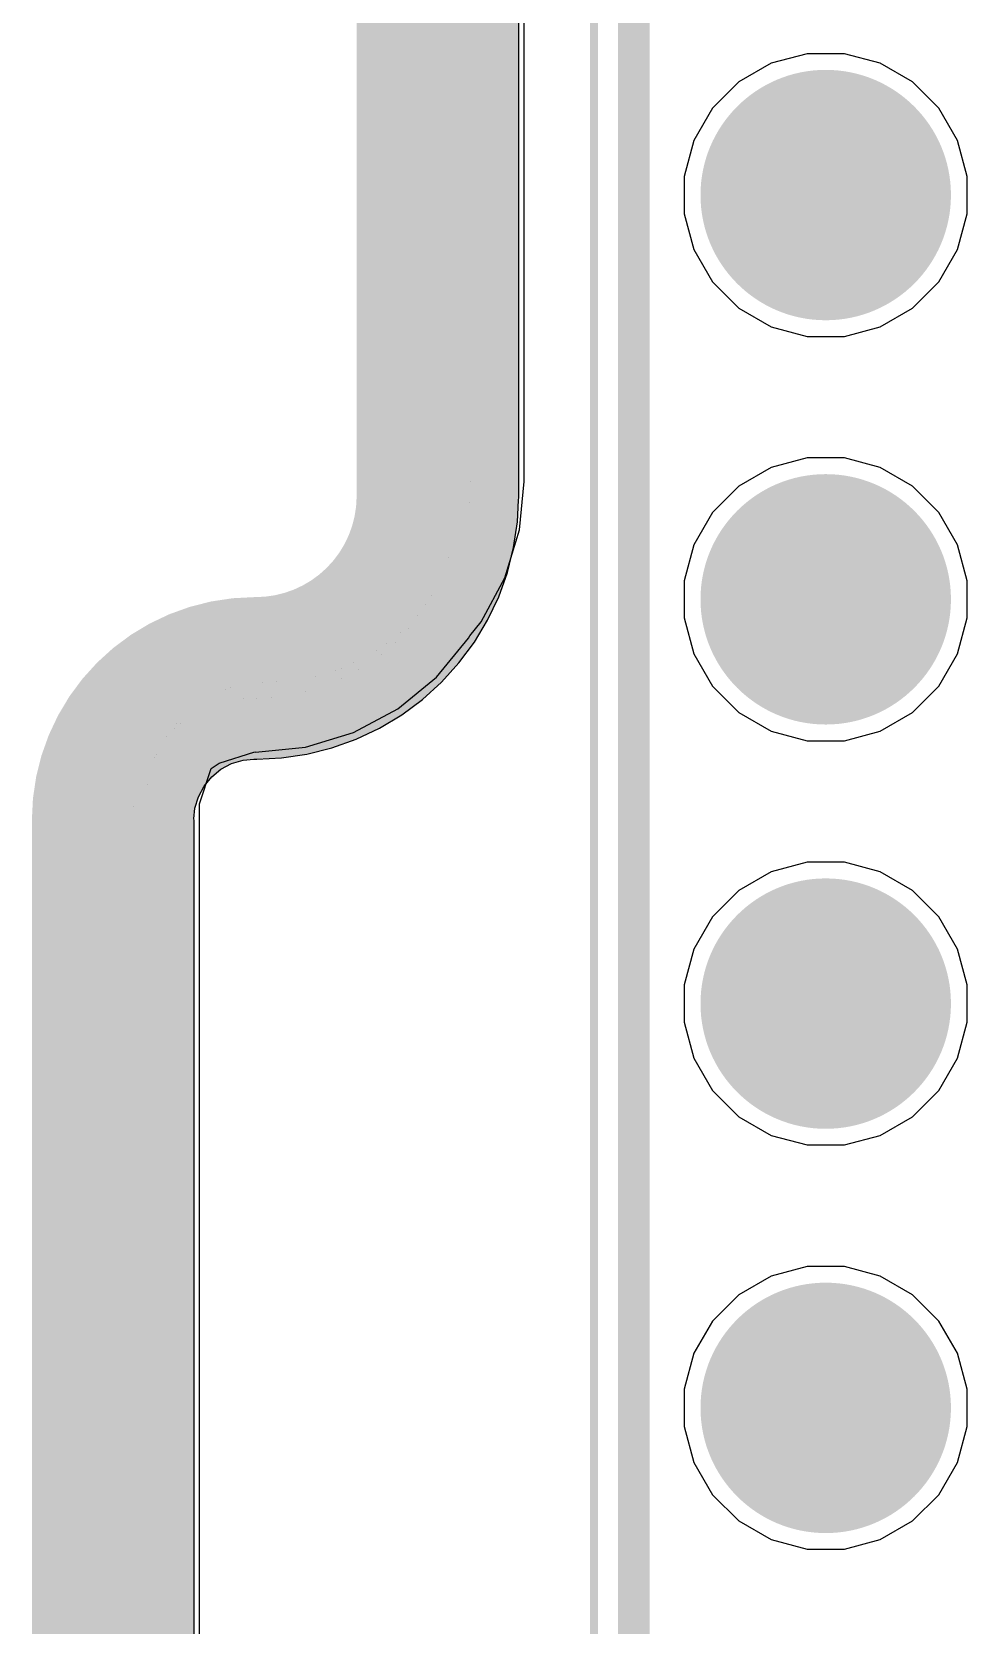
# Model space of a CAD drawing. Header units: inches. Extents: x 2.95 to 6.74, y 1.23 to 4.83.
# Drawn here: x 2.947 to 3.1783, y 2.4478 to 2.8419 of the extents above; entities that cross this region are included whole.
import ezdxf

# ---------------------------------------------------------------- set-up
doc = ezdxf.new("R2010")
doc.units = ezdxf.units.IN
doc.header["$MEASUREMENT"] = 0
for name, color, linetype in [('Bottom Layer', 5, 'Continuous'), ('Bottom Solder', 6, 'Continuous'), ('GND', 76, 'Continuous'), ('Keep-Out Layer', 6, 'Continuous'), ('Mechanical 15', 56, 'Continuous'), ('Mechanical 5', 56, 'Continuous'), ('Mechanical 8', 56, 'Continuous'), ('Multi-Layer', 9, 'Continuous'), ('Pad Holes', 156, 'Continuous'), ('PWR', 16, 'Continuous'), ('Top 3D Body', 56, 'Continuous'), ('Top Layer', 1, 'Continuous'), ('Top Overlay', 2, 'Continuous'), ('Top Solder', 216, 'Continuous')]:
    doc.layers.add(name, color=color, linetype=linetype)

# ---------------------------------------------------------------- blocks, each defined once
blk = doc.blocks.new('SAMTEC_ESQ_126_39_G_D_4')
at = {"layer": 'Bottom Layer'}
h = blk.add_hatch(color=5, dxfattribs=at)
edge = h.paths.add_edge_path()
edge.add_arc((-1, 0), 0.0269685, 0, 360)
h = blk.add_hatch(color=5, dxfattribs=at)
edge = h.paths.add_edge_path()
edge.add_arc((-0.9, 0), 0.0269685, 0, 360)
h = blk.add_hatch(color=5, dxfattribs=at)
edge = h.paths.add_edge_path()
edge.add_arc((-0.8, 0), 0.0269685, 0, 360)
h = blk.add_hatch(color=5, dxfattribs=at)
edge = h.paths.add_edge_path()
edge.add_arc((-0.7, 0), 0.0269685, 0, 360)
at = {"layer": 'Bottom Solder'}
h = blk.add_hatch(color=6, dxfattribs=at)
edge = h.paths.add_edge_path()
edge.add_arc((-1, 0), 0.0309685, 0, 360)
h = blk.add_hatch(color=6, dxfattribs=at)
edge = h.paths.add_edge_path()
edge.add_arc((-0.9, 0), 0.0309685, 0, 360)
h = blk.add_hatch(color=6, dxfattribs=at)
edge = h.paths.add_edge_path()
edge.add_arc((-0.8, 0), 0.0309685, 0, 360)
h = blk.add_hatch(color=6, dxfattribs=at)
edge = h.paths.add_edge_path()
edge.add_arc((-0.7, 0), 0.0309685, 0, 360)
at = {"layer": 'GND'}
h = blk.add_hatch(color=76, dxfattribs=at)
edge = h.paths.add_edge_path()
edge.add_arc((-1, 0), 0.0300787, 0, 360)
h = blk.add_hatch(color=76, dxfattribs=at)
edge = h.paths.add_edge_path()
edge.add_arc((-0.9, 0), 0.0300787, 0, 360)
h = blk.add_hatch(color=76, dxfattribs=at)
edge = h.paths.add_edge_path()
edge.add_arc((-0.8, 0), 0.0300787, 0, 360)
h = blk.add_hatch(color=76, dxfattribs=at)
edge = h.paths.add_edge_path()
edge.add_arc((-0.7, 0), 0.0300787, 0, 360)
at = {"layer": 'Multi-Layer'}
h = blk.add_hatch(color=9, dxfattribs=at)
edge = h.paths.add_edge_path()
edge.add_arc((-1, 0), 0.0269685, 0, 360)
h = blk.add_hatch(color=9, dxfattribs=at)
edge = h.paths.add_edge_path()
edge.add_arc((-0.9, 0), 0.0269685, 0, 360)
h = blk.add_hatch(color=9, dxfattribs=at)
edge = h.paths.add_edge_path()
edge.add_arc((-0.8, 0), 0.0269685, 0, 360)
h = blk.add_hatch(color=9, dxfattribs=at)
edge = h.paths.add_edge_path()
edge.add_arc((-0.7, 0), 0.0269685, 0, 360)
at = {"layer": 'Pad Holes'}
h = blk.add_hatch(color=7, dxfattribs=at)
edge = h.paths.add_edge_path()
edge.add_arc((-1, 0), 0.0200787, 0, 360)
h = blk.add_hatch(color=7, dxfattribs=at)
edge = h.paths.add_edge_path()
edge.add_arc((-0.9, 0), 0.0200787, 0, 360)
h = blk.add_hatch(color=7, dxfattribs=at)
edge = h.paths.add_edge_path()
edge.add_arc((-0.8, 0), 0.0200787, 0, 360)
h = blk.add_hatch(color=7, dxfattribs=at)
edge = h.paths.add_edge_path()
edge.add_arc((-0.7, 0), 0.0200787, 0, 360)
at = {"layer": 'PWR'}
h = blk.add_hatch(color=16, dxfattribs=at)
edge = h.paths.add_edge_path()
edge.add_arc((-1, 0), 0.0300787, 0, 360)
h = blk.add_hatch(color=16, dxfattribs=at)
edge = h.paths.add_edge_path()
edge.add_arc((-0.9, 0), 0.0300787, 0, 360)
h = blk.add_hatch(color=16, dxfattribs=at)
edge = h.paths.add_edge_path()
edge.add_arc((-0.8, 0), 0.0300787, 0, 360)
h = blk.add_hatch(color=16, dxfattribs=at)
edge = h.paths.add_edge_path()
edge.add_arc((-0.7, 0), 0.0300787, 0, 360)
at = {"layer": 'Top Layer'}
h = blk.add_hatch(color=1, dxfattribs=at)
edge = h.paths.add_edge_path()
edge.add_arc((-1, 0), 0.0269685, 0, 360)
h = blk.add_hatch(color=1, dxfattribs=at)
edge = h.paths.add_edge_path()
edge.add_arc((-0.9, 0), 0.0269685, 0, 360)
h = blk.add_hatch(color=1, dxfattribs=at)
edge = h.paths.add_edge_path()
edge.add_arc((-0.8, 0), 0.0269685, 0, 360)
h = blk.add_hatch(color=1, dxfattribs=at)
edge = h.paths.add_edge_path()
edge.add_arc((-0.7, 0), 0.0269685, 0, 360)
at = {"layer": 'Top Solder'}
h = blk.add_hatch(color=216, dxfattribs=at)
edge = h.paths.add_edge_path()
edge.add_arc((-1, 0), 0.0309685, 0, 360)
h = blk.add_hatch(color=216, dxfattribs=at)
edge = h.paths.add_edge_path()
edge.add_arc((-0.9, 0), 0.0309685, 0, 360)
h = blk.add_hatch(color=216, dxfattribs=at)
edge = h.paths.add_edge_path()
edge.add_arc((-0.8, 0), 0.0309685, 0, 360)
h = blk.add_hatch(color=216, dxfattribs=at)
edge = h.paths.add_edge_path()
edge.add_arc((-0.7, 0), 0.0309685, 0, 360)
at = {"layer": 'Mechanical 15'}
blk.add_lwpolyline([(0.0698819, -0.0572835, 0.0019685, 0.0019685, 0), (-2.5698819, -0.0572835, 0.0019685, 0.0019685, 0)], format="xyseb", dxfattribs=at)
at = {"layer": 'Top 3D Body'}
blk.add_lwpolyline([(0.0600394, -0.0474409, 0.003937, 0.003937, 0), (-2.5600394, -0.0474409, 0.003937, 0.003937, 0)], format="xyseb", dxfattribs=at)
at = {"layer": 'Top Overlay'}
blk.add_lwpolyline([(0.0600394, -0.0474409, 0.007874, 0.007874, 0), (-2.5600394, -0.0474409, 0.007874, 0.007874, 0)], format="xyseb", dxfattribs=at)

msp = doc.modelspace()

# ---------------------------------------------------------------- linework, layer by layer
at = {"layer": 'Bottom Layer'}
for p, q in [((3.0687634, 2.7406769), (3.068764, 3.4208176)), ((3.1298551, 2.8341396), (3.1218813, 2.8295359)), ((3.1387487, 2.8365227), (3.1298551, 2.8341396)), ((3.1479561, 2.8365227), (3.1387487, 2.8365227)), ((3.1568497, 2.8341396), (3.1479561, 2.8365227)), ((3.1648235, 2.8295359), (3.1568497, 2.8341396)), ((3.1218813, 2.8295359), (3.1153707, 2.8230253)), ((3.1713341, 2.8230253), (3.1648235, 2.8295359)), ((3.1153707, 2.8230253), (3.110767, 2.8150515)), ((3.1759378, 2.8150515), (3.1713341, 2.8230253)), ((3.110767, 2.8150515), (3.1083839, 2.8061579)), ((3.1783209, 2.8061579), (3.1759378, 2.8150515)), ((3.1083839, 2.8061579), (3.1083839, 2.7969505)), ((3.1783209, 2.7969505), (3.1783209, 2.8061579)), ((3.1083839, 2.7969505), (3.110767, 2.7880569)), ((3.1759378, 2.7880569), (3.1783209, 2.7969505)), ((3.110767, 2.7880569), (3.1153707, 2.7800831)), ((3.1713341, 2.7800831), (3.1759378, 2.7880569)), ((3.1153707, 2.7800831), (3.1218813, 2.7735725)), ((3.1648235, 2.7735725), (3.1713341, 2.7800831)), ((3.1218813, 2.7735725), (3.1298551, 2.7689688)), ((3.1568497, 2.7689688), (3.1648235, 2.7735725)), ((3.1298551, 2.7689688), (3.1387487, 2.7665857)), ((3.1479561, 2.7665857), (3.1568497, 2.7689688)), ((3.1387487, 2.7665857), (3.1479561, 2.7665857)), ((3.0687707, 2.7306797), (3.0687634, 2.7406769)), ((3.1387487, 2.7365227), (3.1298551, 2.7341396)), ((3.1479561, 2.7365227), (3.1387487, 2.7365227)), ((3.1568497, 2.7341396), (3.1479561, 2.7365227)), ((3.1298551, 2.7341396), (3.1218813, 2.7295359)), ((3.1648235, 2.7295359), (3.1568497, 2.7341396)), ((3.0675983, 2.7187789), (3.0687707, 2.7306797)), ((3.1218813, 2.7295359), (3.1153707, 2.7230253)), ((3.1713341, 2.7230253), (3.1648235, 2.7295359)), ((3.1153707, 2.7230253), (3.110767, 2.7150515)), ((3.1759378, 2.7150515), (3.1713341, 2.7230253)), ((3.0639959, 2.7069034), (3.0675983, 2.7187789)), ((3.110767, 2.7150515), (3.1083839, 2.7061579)), ((3.1783209, 2.7061579), (3.1759378, 2.7150515)), ((3.0581459, 2.6959588), (3.0639959, 2.7069034)), ((3.1083839, 2.7061579), (3.1083839, 2.6969505)), ((3.1783209, 2.6969505), (3.1783209, 2.7061579)), ((3.0553153, 2.6925097), (3.0581459, 2.6959588)), ((3.1083839, 2.6969505), (3.110767, 2.6880569)), ((3.1759378, 2.6880569), (3.1783209, 2.6969505)), ((3.0471255, 2.6823234), (3.0549982, 2.6919164)), ((3.0549982, 2.6919164), (3.0553153, 2.6925097)), ((3.110767, 2.6880569), (3.1153707, 2.6800831)), ((3.1713341, 2.6800831), (3.1759378, 2.6880569)), ((3.0375325, 2.6744507), (3.0471255, 2.6823234)), ((3.1153707, 2.6800831), (3.1218813, 2.6735725)), ((3.1648235, 2.6735725), (3.1713341, 2.6800831)), ((3.0265879, 2.6686007), (3.0375325, 2.6744507)), ((3.1218813, 2.6735725), (3.1298551, 2.6689688)), ((3.1568497, 2.6689688), (3.1648235, 2.6735725)), ((3.0147124, 2.6649983), (3.0265879, 2.6686007)), ((3.1298551, 2.6689688), (3.1387487, 2.6665857)), ((3.1479561, 2.6665857), (3.1568497, 2.6689688)), ((3.0023622, 2.6637818), (3.0147124, 2.6649983)), ((3.1387487, 2.6665857), (3.1479561, 2.6665857)), ((2.9913923, 2.6597254), (2.9933458, 2.6610307)), ((2.9933458, 2.6610307), (3.0021974, 2.663798)), ((3.0021974, 2.663798), (3.0023622, 2.6637818)), ((2.9884498, 2.6509442), (2.9913923, 2.6597254)), ((2.9884493, 1.3110503), (2.9884497, 2.6509441)), ((2.9884497, 2.6509441), (2.9884498, 2.6509442)), ((3.1298551, 2.6341396), (3.1218813, 2.6295359)), ((3.1387487, 2.6365227), (3.1298551, 2.6341396)), ((3.1479561, 2.6365227), (3.1387487, 2.6365227)), ((3.1568497, 2.6341396), (3.1479561, 2.6365227)), ((3.1648235, 2.6295359), (3.1568497, 2.6341396)), ((3.1218813, 2.6295359), (3.1153707, 2.6230253)), ((3.1713341, 2.6230253), (3.1648235, 2.6295359)), ((3.1153707, 2.6230253), (3.110767, 2.6150515)), ((3.1759378, 2.6150515), (3.1713341, 2.6230253)), ((3.110767, 2.6150515), (3.1083839, 2.6061579)), ((3.1783209, 2.6061579), (3.1759378, 2.6150515)), ((3.1083839, 2.6061579), (3.1083839, 2.5969505)), ((3.1783209, 2.5969505), (3.1783209, 2.6061579)), ((3.1083839, 2.5969505), (3.110767, 2.5880569)), ((3.1759378, 2.5880569), (3.1783209, 2.5969505)), ((3.110767, 2.5880569), (3.1153707, 2.5800831)), ((3.1713341, 2.5800831), (3.1759378, 2.5880569)), ((3.1153707, 2.5800831), (3.1218813, 2.5735725)), ((3.1648235, 2.5735725), (3.1713341, 2.5800831)), ((3.1218813, 2.5735725), (3.1298551, 2.5689688)), ((3.1568497, 2.5689688), (3.1648235, 2.5735725)), ((3.1298551, 2.5689688), (3.1387487, 2.5665857)), ((3.1387487, 2.5665857), (3.1479561, 2.5665857)), ((3.1479561, 2.5665857), (3.1568497, 2.5689688)), ((3.1298551, 2.5341396), (3.1218813, 2.5295359)), ((3.1387487, 2.5365227), (3.1298551, 2.5341396)), ((3.1479561, 2.5365227), (3.1387487, 2.5365227)), ((3.1568497, 2.5341396), (3.1479561, 2.5365227)), ((3.1648235, 2.5295359), (3.1568497, 2.5341396)), ((3.1218813, 2.5295359), (3.1153707, 2.5230253)), ((3.1713341, 2.5230253), (3.1648235, 2.5295359)), ((3.1153707, 2.5230253), (3.110767, 2.5150515)), ((3.1759378, 2.5150515), (3.1713341, 2.5230253)), ((3.110767, 2.5150515), (3.1083839, 2.5061579)), ((3.1783209, 2.5061579), (3.1759378, 2.5150515)), ((3.1083839, 2.5061579), (3.1083839, 2.4969505)), ((3.1783209, 2.4969505), (3.1783209, 2.5061579)), ((3.1083839, 2.4969505), (3.110767, 2.4880569)), ((3.1759378, 2.4880569), (3.1783209, 2.4969505)), ((3.110767, 2.4880569), (3.1153707, 2.4800831)), ((3.1713341, 2.4800831), (3.1759378, 2.4880569)), ((3.1153707, 2.4800831), (3.1218813, 2.4735725)), ((3.1648235, 2.4735725), (3.1713341, 2.4800831)), ((3.1218813, 2.4735725), (3.1298551, 2.4689688)), ((3.1568497, 2.4689688), (3.1648235, 2.4735725)), ((3.1298551, 2.4689688), (3.1387487, 2.4665857)), ((3.1479561, 2.4665857), (3.1568497, 2.4689688)), ((3.1387487, 2.4665857), (3.1479561, 2.4665857))]:
    msp.add_line(p, q, dxfattribs=at)
at = {"layer": 'GND'}
for p, q in [((3.0674428, 2.7267581), (3.0674434, 3.4268285)), ((3.0671122, 2.7207092), (3.0673762, 2.7260815)), ((3.0673762, 2.7260815), (3.0674428, 2.7267581)), ((3.0661753, 2.7143933), (3.0671122, 2.7207092)), ((3.0646239, 2.7081997), (3.0661753, 2.7143933)), ((3.0624729, 2.7021879), (3.0646239, 2.7081997)), ((3.0597429, 2.696416), (3.0624729, 2.7021879)), ((3.0564604, 2.6909394), (3.0597429, 2.696416)), ((3.0526569, 2.6858109), (3.0564604, 2.6909394)), ((3.048369, 2.6810799), (3.0526569, 2.6858109)), ((3.043638, 2.676792), (3.048369, 2.6810799)), ((3.0385095, 2.6729885), (3.043638, 2.676792)), ((3.0330329, 2.669706), (3.0385095, 2.6729885)), ((3.027261, 2.666976), (3.0330329, 2.669706)), ((3.0150556, 2.6632736), (3.0212492, 2.664825)), ((3.0212492, 2.664825), (3.027261, 2.666976)), ((2.9938024, 2.6595176), (2.9964255, 2.6609197)), ((2.9964255, 2.6609197), (2.9992718, 2.6617831)), ((2.9992718, 2.6617831), (3.0018827, 2.6620402)), ((3.0018827, 2.6620402), (3.0020521, 2.6620242)), ((3.0020521, 2.6620242), (3.0021927, 2.6620104)), ((3.0021927, 2.6620104), (3.0021927, 2.662011)), ((3.0021927, 2.662011), (3.0022064, 2.6620097)), ((3.0022064, 2.6620097), (3.0022064, 2.662008)), ((3.0022064, 2.662008), (3.0022152, 2.6620089)), ((3.0022152, 2.6620089), (3.0022562, 2.662005)), ((3.0022562, 2.662005), (3.0023285, 2.6620053)), ((3.0023285, 2.6620053), (3.0026354, 2.6620368)), ((3.0026354, 2.6620368), (3.0087397, 2.6623367)), ((3.0087397, 2.6623367), (3.0150556, 2.6632736)), ((2.9896162, 2.6553314), (2.9915032, 2.6576306)), ((2.9915032, 2.6576306), (2.9938024, 2.6595176)), ((2.9873507, 2.649862), (2.9882141, 2.6527083)), ((2.9882141, 2.6527083), (2.9896162, 2.6553314)), ((2.9870941, 2.6472569), (2.9873507, 2.649862)), ((2.9871291, 2.646902), (2.9870941, 2.6472569)), ((2.9871287, 1.3070078), (2.9871291, 2.6469019)), ((2.9871291, 2.6469019), (2.9871291, 2.646902)), ((2.9871291, 2.6469019), (2.9871291, 2.6469019)), ((2.9871291, 2.6469019), (2.9871291, 2.6469019))]:
    msp.add_line(p, q, dxfattribs=at)
for points in [[(3.047346, 2.7267581, 0.04, 0.04, 0), (3.0473466, 3.4268343, 0.04, 0.04, 0)], [(3.0473459, 2.7267581, 0.04, 0.04, -0.4128394677921364), (3.0022451, 2.682102, 0.04, 0.04, 0)], [(2.9670323, 2.6469019, 0.04, 0.04, -0.4137227917536869), (3.0021727, 2.6821015, 0.04, 0.04, 0)], [(3.0021728, 2.6821016, 0.04, 0.04, 0), (3.0022451, 2.6821019, 0.04, 0.04, 0)], [(2.9670319, 1.3070078, 0.04, 0.04, 0), (2.9670323, 2.646902, 0.04, 0.04, 0)]]:
    msp.add_lwpolyline(points, format="xyseb", dxfattribs=at)
for points in [[(3.0373459, 2.7267581, 0.02, 0.02, 1), (3.0573459, 2.7267581, 0.02, 0.02, 1)], [(3.037346, 2.7267581, 0.02, 0.02, 1), (3.057346, 2.7267581, 0.02, 0.02, 1)], [(2.9921727, 2.6821015, 0.02, 0.02, 1), (3.0121727, 2.6821015, 0.02, 0.02, 1)], [(2.9921728, 2.6821016, 0.02, 0.02, 1), (3.0121728, 2.6821016, 0.02, 0.02, 1)], [(2.9922451, 2.682102, 0.02, 0.02, 1), (3.0122451, 2.682102, 0.02, 0.02, 1)], [(2.9922451, 2.6821019, 0.02, 0.02, 1), (3.0122451, 2.6821019, 0.02, 0.02, 1)], [(2.9570323, 2.646902, 0.02, 0.02, 1), (2.9770323, 2.646902, 0.02, 0.02, 1)], [(2.9570323, 2.6469019, 0.02, 0.02, 1), (2.9770323, 2.6469019, 0.02, 0.02, 1)]]:
    msp.add_lwpolyline(points, format="xyseb", close=True, dxfattribs=at)
at = {"layer": 'Keep-Out Layer'}
for points in [[(3.0555087, 2.7307739, 0.01, 0.01, 0), (3.0555093, 3.4308767, 0.01, 0.01, 0)], [(3.052361, 2.7267315, 0.01, 0.01, 0), (3.0523616, 3.4268343, 0.01, 0.01, 0)], [(3.0555087, 2.7307739, 1.2e-06, 1.2e-06, 0), (3.0555093, 3.4308767, 1.2e-06, 1.2e-06, 0)], [(3.052361, 2.7267315, 1.2e-06, 1.2e-06, 0), (3.0523616, 3.4268343, 1.2e-06, 1.2e-06, 0)], [(3.0555086, 2.730774, 0.01, 0.01, -0.4128963524593285), (3.0053797, 2.6811293, 0.01, 0.01, 0)], [(3.0523609, 2.7267316, 0.01, 0.01, -0.4128963524593285), (3.002232, 2.6770869, 0.01, 0.01, 0)], [(3.0555086, 2.730774, 1.2e-06, 1.2e-06, -0.4128963524593285), (3.0053797, 2.6811293, 1.2e-06, 1.2e-06, 0)], [(3.0523609, 2.7267316, 1.2e-06, 1.2e-06, -0.4128963524593285), (3.002232, 2.6770869, 1.2e-06, 1.2e-06, 0)], [(2.975195, 2.6509444, 0.01, 0.01, -0.4142065241498063), (3.0053796, 2.681129, 0.01, 0.01, 0)], [(3.0053796, 2.681129, 0.01, 0.01, 0), (3.0053797, 2.6811292, 0.01, 0.01, 0)], [(2.9720473, 2.646902, 0.01, 0.01, -0.4142065241498063), (3.0022319, 2.6770866, 0.01, 0.01, 0)], [(2.975195, 2.6509444, 1.2e-06, 1.2e-06, -0.4142065241498063), (3.0053796, 2.681129, 1.2e-06, 1.2e-06, 0)], [(3.0022319, 2.6770866, 0.01, 0.01, 0), (3.002232, 2.6770868, 0.01, 0.01, 0)], [(3.0053796, 2.681129, 1.2e-06, 1.2e-06, 0), (3.0053797, 2.6811292, 1.2e-06, 1.2e-06, 0)], [(2.9720473, 2.646902, 1.2e-06, 1.2e-06, -0.4142065241498063), (3.0022319, 2.6770866, 1.2e-06, 1.2e-06, 0)], [(3.0022319, 2.6770866, 1.2e-06, 1.2e-06, 0), (3.002232, 2.6770868, 1.2e-06, 1.2e-06, 0)], [(2.9751946, 1.3110503, 0.01, 0.01, 0), (2.975195, 2.6509444, 0.01, 0.01, 0)], [(2.9720469, 1.3070079, 0.01, 0.01, 0), (2.9720473, 2.646902, 0.01, 0.01, 0)], [(2.9751946, 1.3110503, 1.2e-06, 1.2e-06, 0), (2.975195, 2.6509444, 1.2e-06, 1.2e-06, 0)], [(2.9720469, 1.3070079, 1.2e-06, 1.2e-06, 0), (2.9720473, 2.646902, 1.2e-06, 1.2e-06, 0)]]:
    msp.add_lwpolyline(points, format="xyseb", dxfattribs=at)
for points in [[(3.0530086, 2.730774, 0.005, 0.005, 1), (3.0580086, 2.730774, 0.005, 0.005, 1)], [(3.0530087, 2.7307739, 0.005, 0.005, 1), (3.0580087, 2.7307739, 0.005, 0.005, 1)], [(3.0498609, 2.7267316, 0.005, 0.005, 1), (3.0548609, 2.7267316, 0.005, 0.005, 1)], [(3.049861, 2.7267315, 0.005, 0.005, 1), (3.054861, 2.7267315, 0.005, 0.005, 1)], [(3.0555083, 2.730774, 6e-07, 6e-07, 1), (3.0555089, 2.730774, 6e-07, 6e-07, 1)], [(3.0555084, 2.7307739, 6e-07, 6e-07, 1), (3.055509, 2.7307739, 6e-07, 6e-07, 1)], [(3.0523606, 2.7267316, 6e-07, 6e-07, 1), (3.0523612, 2.7267316, 6e-07, 6e-07, 1)], [(3.0523607, 2.7267315, 6e-07, 6e-07, 1), (3.0523613, 2.7267315, 6e-07, 6e-07, 1)], [(3.0028796, 2.681129, 0.005, 0.005, 1), (3.0078796, 2.681129, 0.005, 0.005, 1)], [(3.0028796, 2.681129, 0.005, 0.005, 1), (3.0078796, 2.681129, 0.005, 0.005, 1)], [(3.0028797, 2.6811293, 0.005, 0.005, 1), (3.0078797, 2.6811293, 0.005, 0.005, 1)], [(3.0028797, 2.6811292, 0.005, 0.005, 1), (3.0078797, 2.6811292, 0.005, 0.005, 1)], [(2.9997319, 2.6770866, 0.005, 0.005, 1), (3.0047319, 2.6770866, 0.005, 0.005, 1)], [(2.9997319, 2.6770866, 0.005, 0.005, 1), (3.0047319, 2.6770866, 0.005, 0.005, 1)], [(2.999732, 2.6770869, 0.005, 0.005, 1), (3.004732, 2.6770869, 0.005, 0.005, 1)], [(2.999732, 2.6770868, 0.005, 0.005, 1), (3.004732, 2.6770868, 0.005, 0.005, 1)], [(3.0053793, 2.681129, 6e-07, 6e-07, 1), (3.0053799, 2.681129, 6e-07, 6e-07, 1)], [(3.0053793, 2.681129, 6e-07, 6e-07, 1), (3.0053799, 2.681129, 6e-07, 6e-07, 1)], [(3.0053794, 2.6811293, 6e-07, 6e-07, 1), (3.00538, 2.6811293, 6e-07, 6e-07, 1)], [(3.0053794, 2.6811292, 6e-07, 6e-07, 1), (3.00538, 2.6811292, 6e-07, 6e-07, 1)], [(3.0022316, 2.6770866, 6e-07, 6e-07, 1), (3.0022322, 2.6770866, 6e-07, 6e-07, 1)], [(3.0022316, 2.6770866, 6e-07, 6e-07, 1), (3.0022322, 2.6770866, 6e-07, 6e-07, 1)], [(3.0022317, 2.6770869, 6e-07, 6e-07, 1), (3.0022323, 2.6770869, 6e-07, 6e-07, 1)], [(3.0022317, 2.6770868, 6e-07, 6e-07, 1), (3.0022323, 2.6770868, 6e-07, 6e-07, 1)], [(2.972695, 2.6509444, 0.005, 0.005, 1), (2.977695, 2.6509444, 0.005, 0.005, 1)], [(2.972695, 2.6509444, 0.005, 0.005, 1), (2.977695, 2.6509444, 0.005, 0.005, 1)], [(2.9695473, 2.646902, 0.005, 0.005, 1), (2.9745473, 2.646902, 0.005, 0.005, 1)], [(2.9695473, 2.646902, 0.005, 0.005, 1), (2.9745473, 2.646902, 0.005, 0.005, 1)], [(2.9751947, 2.6509444, 6e-07, 6e-07, 1), (2.9751953, 2.6509444, 6e-07, 6e-07, 1)], [(2.9751947, 2.6509444, 6e-07, 6e-07, 1), (2.9751953, 2.6509444, 6e-07, 6e-07, 1)], [(2.972047, 2.646902, 6e-07, 6e-07, 1), (2.9720476, 2.646902, 6e-07, 6e-07, 1)], [(2.972047, 2.646902, 6e-07, 6e-07, 1), (2.9720476, 2.646902, 6e-07, 6e-07, 1)]]:
    msp.add_lwpolyline(points, format="xyseb", close=True, dxfattribs=at)
at = {"layer": 'Mechanical 5'}
for points in [[(3.047346, 2.7267581, 0.015, 0.015, 0), (3.0473466, 3.4268343, 0.015, 0.015, 0)], [(3.0473459, 2.7267581, 0.015, 0.015, -0.4128394677921364), (3.0022451, 2.682102, 0.015, 0.015, 0)], [(2.9670323, 2.6469019, 0.015, 0.015, -0.4137227917536869), (3.0021727, 2.6821015, 0.015, 0.015, 0)], [(3.0021728, 2.6821016, 0.015, 0.015, 0), (3.0022451, 2.6821019, 0.015, 0.015, 0)], [(2.9670319, 1.3070078, 0.015, 0.015, 0), (2.9670323, 2.646902, 0.015, 0.015, 0)]]:
    msp.add_lwpolyline(points, format="xyseb", dxfattribs=at)
for points in [[(3.0435959, 2.7267581, 0.0075, 0.0075, 1), (3.0510959, 2.7267581, 0.0075, 0.0075, 1)], [(3.043596, 2.7267581, 0.0075, 0.0075, 1), (3.051096, 2.7267581, 0.0075, 0.0075, 1)], [(2.9984227, 2.6821015, 0.0075, 0.0075, 1), (3.0059227, 2.6821015, 0.0075, 0.0075, 1)], [(2.9984228, 2.6821016, 0.0075, 0.0075, 1), (3.0059228, 2.6821016, 0.0075, 0.0075, 1)], [(2.9984951, 2.682102, 0.0075, 0.0075, 1), (3.0059951, 2.682102, 0.0075, 0.0075, 1)], [(2.9984951, 2.6821019, 0.0075, 0.0075, 1), (3.0059951, 2.6821019, 0.0075, 0.0075, 1)], [(2.9632823, 2.646902, 0.0075, 0.0075, 1), (2.9707823, 2.646902, 0.0075, 0.0075, 1)], [(2.9632823, 2.6469019, 0.0075, 0.0075, 1), (2.9707823, 2.6469019, 0.0075, 0.0075, 1)]]:
    msp.add_lwpolyline(points, format="xyseb", close=True, dxfattribs=at)
at = {"layer": 'Mechanical 8'}
for points in [[(3.0555086, 2.730774, 0.01, 0.01, -0.4128963524593285), (3.0053797, 2.6811293, 0.01, 0.01, 0)], [(3.0523609, 2.7267316, 0.01, 0.01, -0.4128963524593285), (3.002232, 2.6770869, 0.01, 0.01, 0)], [(2.975195, 2.6509444, 0.01, 0.01, -0.414214349997086), (3.0053796, 2.681129, 0.01, 0.01, 0)], [(2.9720473, 2.646902, 0.01, 0.01, -0.414214349997086), (3.0022319, 2.6770866, 0.01, 0.01, 0)], [(2.9751946, 1.3110503, 0.01, 0.01, 0), (2.975195, 2.6509444, 0.01, 0.01, 0)], [(2.9720469, 1.3070079, 0.01, 0.01, 0), (2.9720473, 2.646902, 0.01, 0.01, 0)]]:
    msp.add_lwpolyline(points, format="xyseb", dxfattribs=at)
for points in [[(3.0530086, 2.730774, 0.005, 0.005, 1), (3.0580086, 2.730774, 0.005, 0.005, 1)], [(3.0498609, 2.7267316, 0.005, 0.005, 1), (3.0548609, 2.7267316, 0.005, 0.005, 1)], [(3.0028796, 2.681129, 0.005, 0.005, 1), (3.0078796, 2.681129, 0.005, 0.005, 1)], [(3.0028797, 2.6811293, 0.005, 0.005, 1), (3.0078797, 2.6811293, 0.005, 0.005, 1)], [(2.9997319, 2.6770866, 0.005, 0.005, 1), (3.0047319, 2.6770866, 0.005, 0.005, 1)], [(2.999732, 2.6770869, 0.005, 0.005, 1), (3.004732, 2.6770869, 0.005, 0.005, 1)], [(2.972695, 2.6509444, 0.005, 0.005, 1), (2.977695, 2.6509444, 0.005, 0.005, 1)], [(2.972695, 2.6509444, 0.005, 0.005, 1), (2.977695, 2.6509444, 0.005, 0.005, 1)], [(2.9695473, 2.646902, 0.005, 0.005, 1), (2.9745473, 2.646902, 0.005, 0.005, 1)], [(2.9695473, 2.646902, 0.005, 0.005, 1), (2.9745473, 2.646902, 0.005, 0.005, 1)]]:
    msp.add_lwpolyline(points, format="xyseb", close=True, dxfattribs=at)
at = {"layer": 'PWR'}
for p, q in [((3.0674428, 2.7267581), (3.0674431, 3.069902)), ((3.0671122, 2.7207092), (3.0673762, 2.7260815)), ((3.0673762, 2.7260815), (3.0674428, 2.7267581)), ((3.0661753, 2.7143933), (3.0671122, 2.7207092)), ((3.0646239, 2.7081997), (3.0661753, 2.7143933)), ((3.0624729, 2.7021879), (3.0646239, 2.7081997)), ((3.0597429, 2.696416), (3.0624729, 2.7021879)), ((3.0564604, 2.6909394), (3.0597429, 2.696416)), ((3.0526569, 2.6858109), (3.0564604, 2.6909394)), ((3.048369, 2.6810799), (3.0526569, 2.6858109)), ((3.043638, 2.676792), (3.048369, 2.6810799)), ((3.0385095, 2.6729885), (3.043638, 2.676792)), ((3.0330329, 2.669706), (3.0385095, 2.6729885)), ((3.027261, 2.666976), (3.0330329, 2.669706)), ((3.0150556, 2.6632736), (3.0212492, 2.664825)), ((3.0212492, 2.664825), (3.027261, 2.666976)), ((2.9938024, 2.6595176), (2.9964255, 2.6609197)), ((2.9964255, 2.6609197), (2.9992718, 2.6617831)), ((2.9992718, 2.6617831), (3.0018827, 2.6620402)), ((3.0018827, 2.6620402), (3.0020521, 2.6620242)), ((3.0020521, 2.6620242), (3.0021927, 2.6620104)), ((3.0021927, 2.6620104), (3.0021927, 2.662011)), ((3.0021927, 2.662011), (3.0022064, 2.6620097)), ((3.0022064, 2.6620097), (3.0022064, 2.662008)), ((3.0022064, 2.662008), (3.0022152, 2.6620089)), ((3.0022152, 2.6620089), (3.0022562, 2.662005)), ((3.0022562, 2.662005), (3.0023285, 2.6620053)), ((3.0023285, 2.6620053), (3.0026354, 2.6620368)), ((3.0026354, 2.6620368), (3.0087397, 2.6623367)), ((3.0087397, 2.6623367), (3.0150556, 2.6632736)), ((2.9896162, 2.6553314), (2.9915032, 2.6576306)), ((2.9915032, 2.6576306), (2.9938024, 2.6595176)), ((2.9873507, 2.649862), (2.9882141, 2.6527083)), ((2.9882141, 2.6527083), (2.9896162, 2.6553314)), ((2.9870941, 2.6472569), (2.9873507, 2.649862)), ((2.9871291, 2.646902), (2.9870941, 2.6472569)), ((2.9871287, 1.3070078), (2.9871291, 2.6469019)), ((2.9871291, 2.6469019), (2.9871291, 2.646902)), ((2.9871291, 2.6469019), (2.9871291, 2.6469019)), ((2.9871291, 2.6469019), (2.9871291, 2.6469019))]:
    msp.add_line(p, q, dxfattribs=at)
for points in [[(3.047346, 2.7267581, 0.04, 0.04, 0), (3.0473466, 3.4268343, 0.04, 0.04, 0)], [(3.0473459, 2.7267581, 0.04, 0.04, -0.4128394677921364), (3.0022451, 2.682102, 0.04, 0.04, 0)], [(2.9670323, 2.6469019, 0.04, 0.04, -0.4137227917536869), (3.0021727, 2.6821015, 0.04, 0.04, 0)], [(3.0021728, 2.6821016, 0.04, 0.04, 0), (3.0022451, 2.6821019, 0.04, 0.04, 0)], [(2.9670319, 1.3070078, 0.04, 0.04, 0), (2.9670323, 2.646902, 0.04, 0.04, 0)]]:
    msp.add_lwpolyline(points, format="xyseb", dxfattribs=at)
for points in [[(3.0373459, 2.7267581, 0.02, 0.02, 1), (3.0573459, 2.7267581, 0.02, 0.02, 1)], [(3.037346, 2.7267581, 0.02, 0.02, 1), (3.057346, 2.7267581, 0.02, 0.02, 1)], [(2.9921727, 2.6821015, 0.02, 0.02, 1), (3.0121727, 2.6821015, 0.02, 0.02, 1)], [(2.9921728, 2.6821016, 0.02, 0.02, 1), (3.0121728, 2.6821016, 0.02, 0.02, 1)], [(2.9922451, 2.682102, 0.02, 0.02, 1), (3.0122451, 2.682102, 0.02, 0.02, 1)], [(2.9922451, 2.6821019, 0.02, 0.02, 1), (3.0122451, 2.6821019, 0.02, 0.02, 1)], [(2.9570323, 2.646902, 0.02, 0.02, 1), (2.9770323, 2.646902, 0.02, 0.02, 1)], [(2.9570323, 2.6469019, 0.02, 0.02, 1), (2.9770323, 2.6469019, 0.02, 0.02, 1)]]:
    msp.add_lwpolyline(points, format="xyseb", close=True, dxfattribs=at)
at = {"layer": 'Top Layer'}
for p, q in [((3.0687634, 2.7406769), (3.068764, 3.4208176)), ((3.1298551, 2.8341396), (3.1218813, 2.8295359)), ((3.1387487, 2.8365227), (3.1298551, 2.8341396)), ((3.1479561, 2.8365227), (3.1387487, 2.8365227)), ((3.1568497, 2.8341396), (3.1479561, 2.8365227)), ((3.1648235, 2.8295359), (3.1568497, 2.8341396)), ((3.1218813, 2.8295359), (3.1153707, 2.8230253)), ((3.1713341, 2.8230253), (3.1648235, 2.8295359)), ((3.1153707, 2.8230253), (3.110767, 2.8150515)), ((3.1759378, 2.8150515), (3.1713341, 2.8230253)), ((3.110767, 2.8150515), (3.1083839, 2.8061579)), ((3.1783209, 2.8061579), (3.1759378, 2.8150515)), ((3.1083839, 2.8061579), (3.1083839, 2.7969505)), ((3.1783209, 2.7969505), (3.1783209, 2.8061579)), ((3.1083839, 2.7969505), (3.110767, 2.7880569)), ((3.1759378, 2.7880569), (3.1783209, 2.7969505)), ((3.110767, 2.7880569), (3.1153707, 2.7800831)), ((3.1713341, 2.7800831), (3.1759378, 2.7880569)), ((3.1153707, 2.7800831), (3.1218813, 2.7735725)), ((3.1648235, 2.7735725), (3.1713341, 2.7800831)), ((3.1218813, 2.7735725), (3.1298551, 2.7689688)), ((3.1568497, 2.7689688), (3.1648235, 2.7735725)), ((3.1298551, 2.7689688), (3.1387487, 2.7665857)), ((3.1479561, 2.7665857), (3.1568497, 2.7689688)), ((3.1387487, 2.7665857), (3.1479561, 2.7665857)), ((3.0687707, 2.7306797), (3.0687634, 2.7406769)), ((3.1387487, 2.7365227), (3.1298551, 2.7341396)), ((3.1479561, 2.7365227), (3.1387487, 2.7365227)), ((3.1568497, 2.7341396), (3.1479561, 2.7365227)), ((3.1298551, 2.7341396), (3.1218813, 2.7295359)), ((3.1648235, 2.7295359), (3.1568497, 2.7341396)), ((3.0675983, 2.7187789), (3.0687707, 2.7306797)), ((3.1218813, 2.7295359), (3.1153707, 2.7230253)), ((3.1713341, 2.7230253), (3.1648235, 2.7295359)), ((3.1153707, 2.7230253), (3.110767, 2.7150515)), ((3.1759378, 2.7150515), (3.1713341, 2.7230253)), ((3.0639959, 2.7069034), (3.0675983, 2.7187789)), ((3.110767, 2.7150515), (3.1083839, 2.7061579)), ((3.1783209, 2.7061579), (3.1759378, 2.7150515)), ((3.0581459, 2.6959588), (3.0639959, 2.7069034)), ((3.1083839, 2.7061579), (3.1083839, 2.6969505)), ((3.1783209, 2.6969505), (3.1783209, 2.7061579)), ((3.0553153, 2.6925097), (3.0581459, 2.6959588)), ((3.1083839, 2.6969505), (3.110767, 2.6880569)), ((3.1759378, 2.6880569), (3.1783209, 2.6969505)), ((3.0471255, 2.6823234), (3.0549982, 2.6919164)), ((3.0549982, 2.6919164), (3.0553153, 2.6925097)), ((3.110767, 2.6880569), (3.1153707, 2.6800831)), ((3.1713341, 2.6800831), (3.1759378, 2.6880569)), ((3.0375325, 2.6744507), (3.0471255, 2.6823234)), ((3.1153707, 2.6800831), (3.1218813, 2.6735725)), ((3.1648235, 2.6735725), (3.1713341, 2.6800831)), ((3.0265879, 2.6686007), (3.0375325, 2.6744507)), ((3.1218813, 2.6735725), (3.1298551, 2.6689688)), ((3.1568497, 2.6689688), (3.1648235, 2.6735725)), ((3.0147124, 2.6649983), (3.0265879, 2.6686007)), ((3.1298551, 2.6689688), (3.1387487, 2.6665857)), ((3.1479561, 2.6665857), (3.1568497, 2.6689688)), ((3.0023622, 2.6637818), (3.0147124, 2.6649983)), ((3.1387487, 2.6665857), (3.1479561, 2.6665857)), ((2.9913923, 2.6597254), (2.9933458, 2.6610307)), ((2.9933458, 2.6610307), (3.0021974, 2.663798)), ((3.0021974, 2.663798), (3.0023622, 2.6637818)), ((2.9884498, 2.6509442), (2.9913923, 2.6597254)), ((2.9884493, 1.3110503), (2.9884497, 2.6509441)), ((2.9884497, 2.6509441), (2.9884498, 2.6509442)), ((3.1298551, 2.6341396), (3.1218813, 2.6295359)), ((3.1387487, 2.6365227), (3.1298551, 2.6341396)), ((3.1479561, 2.6365227), (3.1387487, 2.6365227)), ((3.1568497, 2.6341396), (3.1479561, 2.6365227)), ((3.1648235, 2.6295359), (3.1568497, 2.6341396)), ((3.1218813, 2.6295359), (3.1153707, 2.6230253)), ((3.1713341, 2.6230253), (3.1648235, 2.6295359)), ((3.1153707, 2.6230253), (3.110767, 2.6150515)), ((3.1759378, 2.6150515), (3.1713341, 2.6230253)), ((3.110767, 2.6150515), (3.1083839, 2.6061579)), ((3.1783209, 2.6061579), (3.1759378, 2.6150515)), ((3.1083839, 2.6061579), (3.1083839, 2.5969505)), ((3.1783209, 2.5969505), (3.1783209, 2.6061579)), ((3.1083839, 2.5969505), (3.110767, 2.5880569)), ((3.1759378, 2.5880569), (3.1783209, 2.5969505)), ((3.110767, 2.5880569), (3.1153707, 2.5800831)), ((3.1713341, 2.5800831), (3.1759378, 2.5880569)), ((3.1153707, 2.5800831), (3.1218813, 2.5735725)), ((3.1648235, 2.5735725), (3.1713341, 2.5800831)), ((3.1218813, 2.5735725), (3.1298551, 2.5689688)), ((3.1568497, 2.5689688), (3.1648235, 2.5735725)), ((3.1298551, 2.5689688), (3.1387487, 2.5665857)), ((3.1387487, 2.5665857), (3.1479561, 2.5665857)), ((3.1479561, 2.5665857), (3.1568497, 2.5689688)), ((3.1298551, 2.5341396), (3.1218813, 2.5295359)), ((3.1387487, 2.5365227), (3.1298551, 2.5341396)), ((3.1479561, 2.5365227), (3.1387487, 2.5365227)), ((3.1568497, 2.5341396), (3.1479561, 2.5365227)), ((3.1648235, 2.5295359), (3.1568497, 2.5341396)), ((3.1218813, 2.5295359), (3.1153707, 2.5230253)), ((3.1713341, 2.5230253), (3.1648235, 2.5295359)), ((3.1153707, 2.5230253), (3.110767, 2.5150515)), ((3.1759378, 2.5150515), (3.1713341, 2.5230253)), ((3.110767, 2.5150515), (3.1083839, 2.5061579)), ((3.1783209, 2.5061579), (3.1759378, 2.5150515)), ((3.1083839, 2.5061579), (3.1083839, 2.4969505)), ((3.1783209, 2.4969505), (3.1783209, 2.5061579)), ((3.1083839, 2.4969505), (3.110767, 2.4880569)), ((3.1759378, 2.4880569), (3.1783209, 2.4969505)), ((3.110767, 2.4880569), (3.1153707, 2.4800831)), ((3.1713341, 2.4800831), (3.1759378, 2.4880569)), ((3.1153707, 2.4800831), (3.1218813, 2.4735725)), ((3.1648235, 2.4735725), (3.1713341, 2.4800831)), ((3.1218813, 2.4735725), (3.1298551, 2.4689688)), ((3.1568497, 2.4689688), (3.1648235, 2.4735725)), ((3.1298551, 2.4689688), (3.1387487, 2.4665857)), ((3.1479561, 2.4665857), (3.1568497, 2.4689688)), ((3.1387487, 2.4665857), (3.1479561, 2.4665857))]:
    msp.add_line(p, q, dxfattribs=at)

# ---------------------------------------------------------------- block references
at = {"rotation": 270}
msp.add_blockref('SAMTEC_ESQ_126_39_G_D_4', (3.1433524, 1.8015542), dxfattribs=at)

doc.saveas('drawing.dxf')
